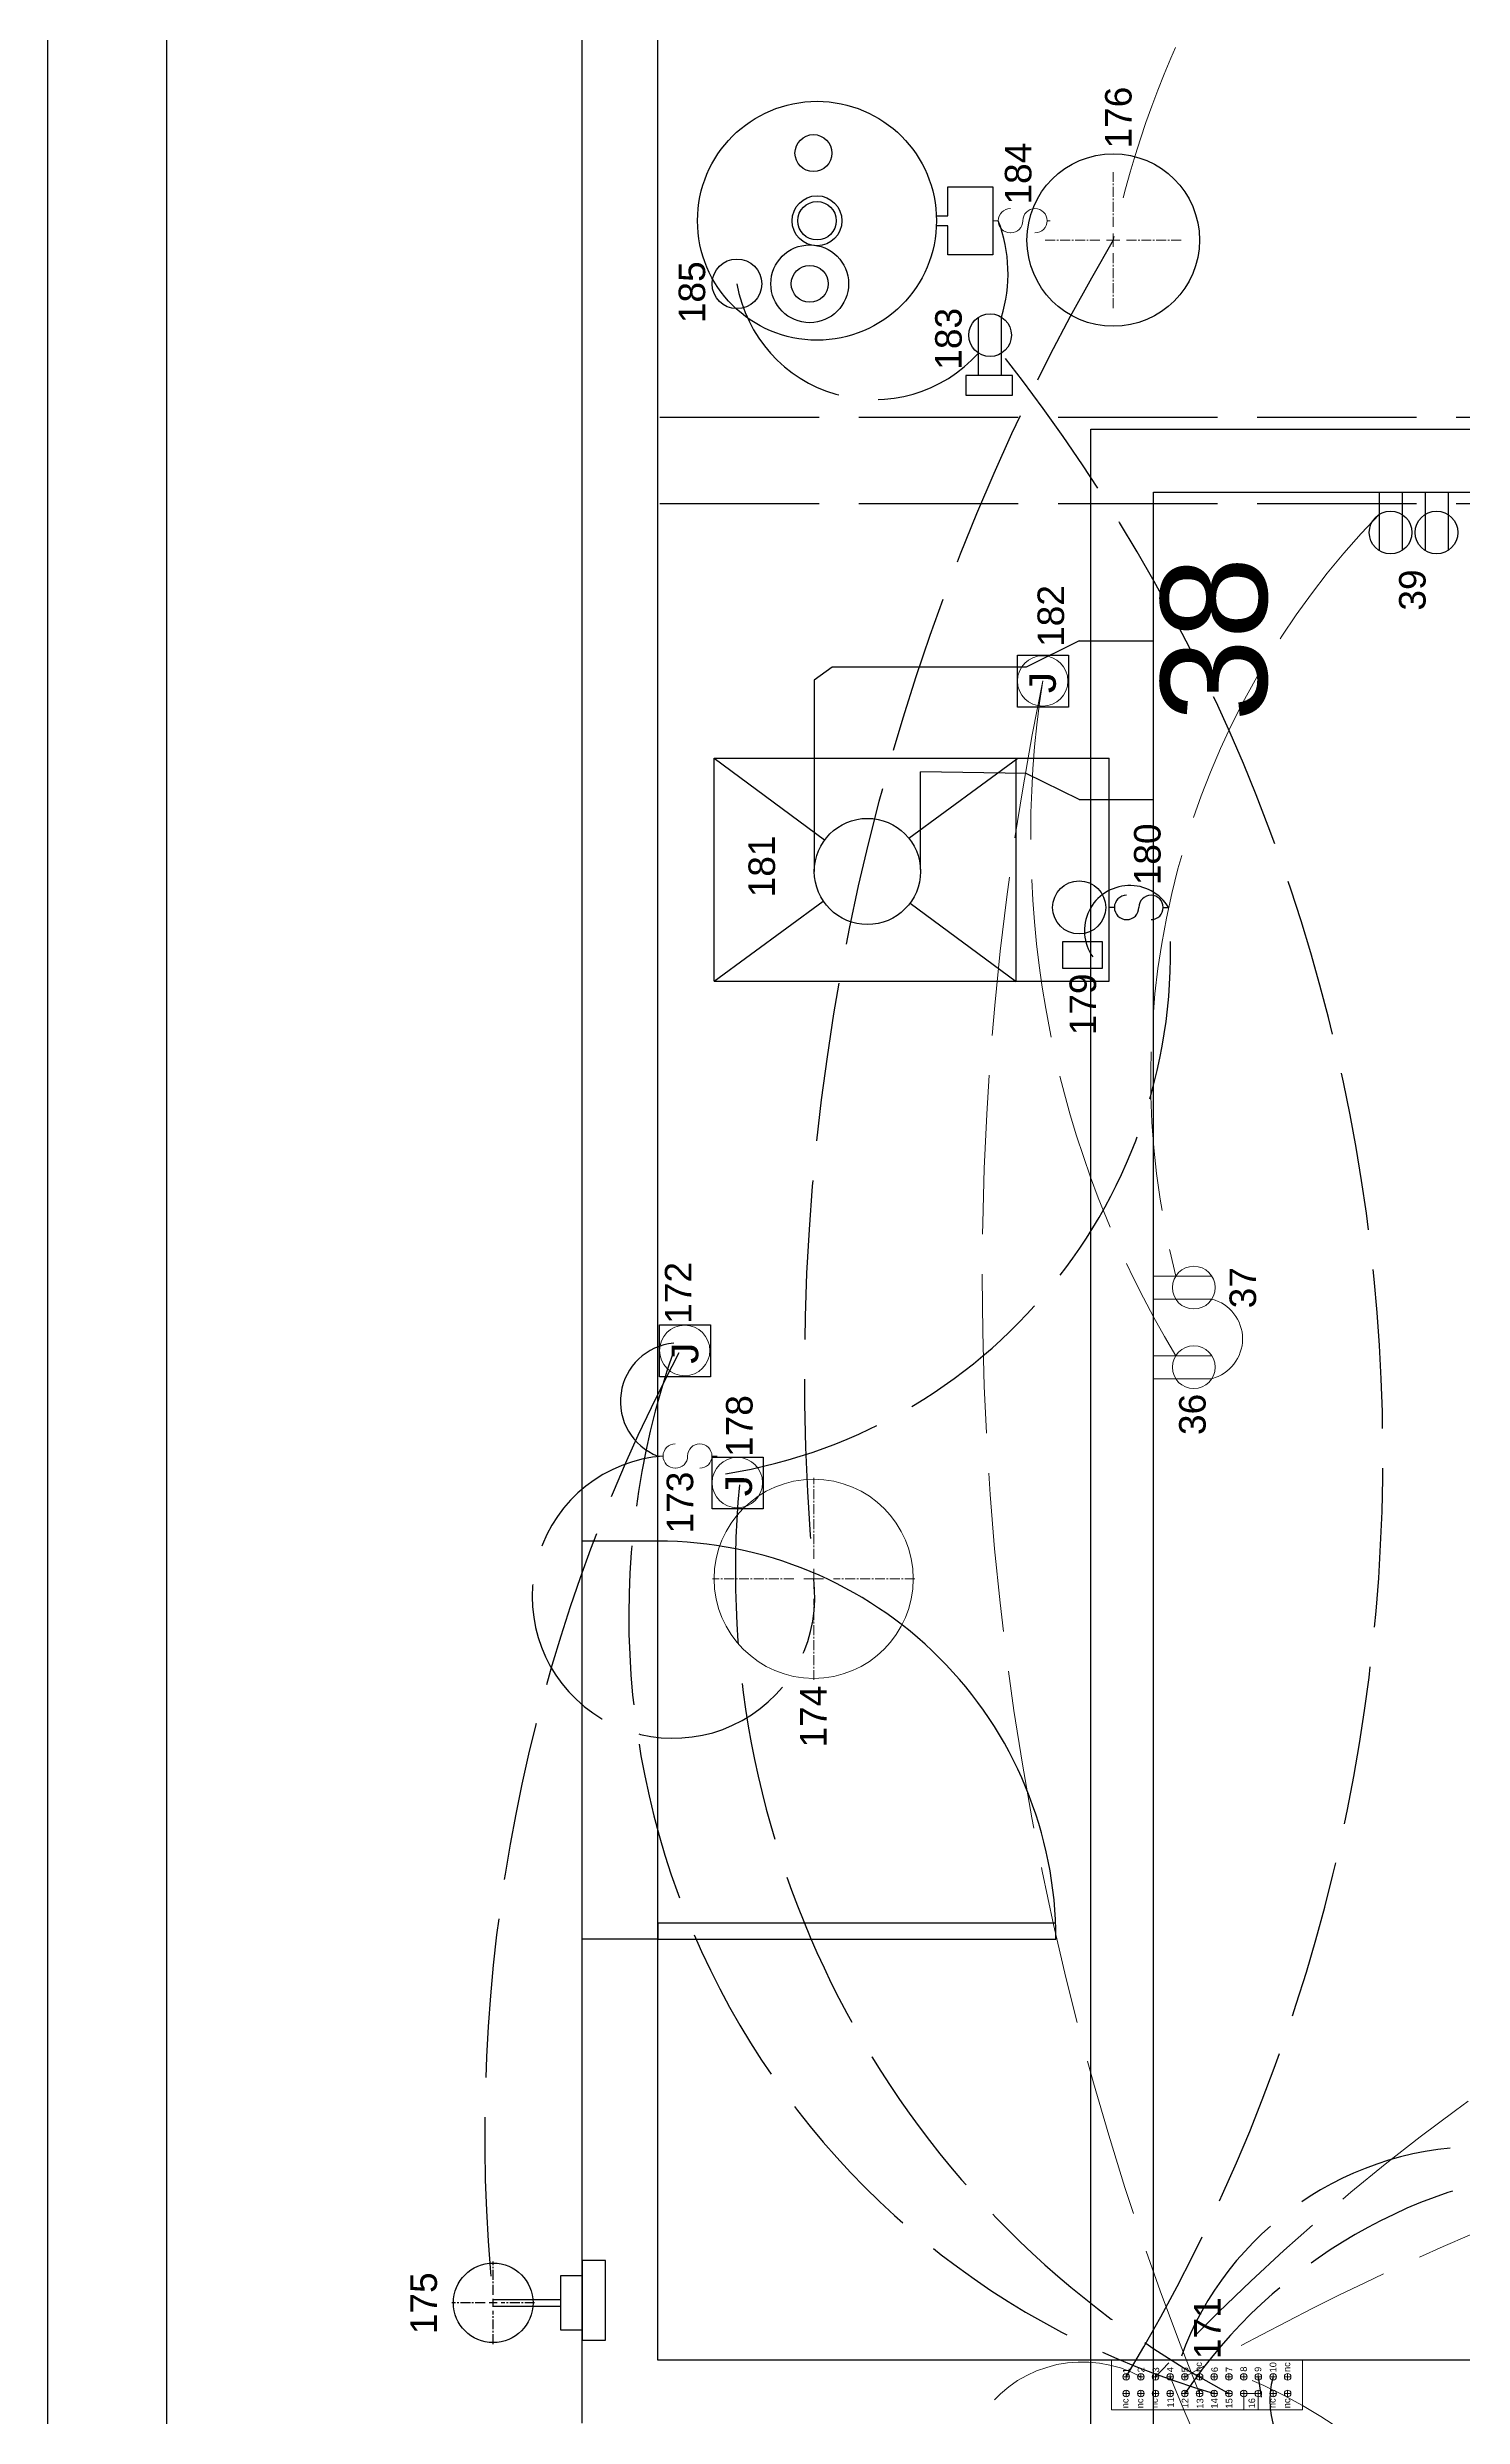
# Model space of a CAD drawing. Header units: inches. Extents: x 12 to 619, y -4 to 515.
# Drawn here: x 12.1 to 118.7, y 206.8 to 385.3 of the extents above; entities that cross this region are included whole.
import ezdxf

# ---------------------------------------------------------------- set-up
doc = ezdxf.new("R2010")
doc.units = ezdxf.units.IN
doc.header["$MEASUREMENT"] = 0
doc.linetypes.add('ACAD_ISO02W100', pattern=[15, 12, -3])
doc.linetypes.add('CENTER2', pattern=[1.125, 0.75, -0.125, 0.125, -0.125])
doc.layers.get('0').update_dxf_attribs({"color": 1, "lineweight": 9})
for name, color, linetype, lineweight in [('00-page-edge', 7, 'Continuous', 9), ('A101-Floorplan-1st-floor', 7, 'Continuous', 9), ('A201-Floorplan-2nd-floor', 3, 'Continuous', 9), ('E101-Electrical-1st-floor', 7, 'Continuous', 9), ('E201-Electrical-2nd-floor', 3, 'Continuous', 9)]:
    doc.layers.add(name, color=color, linetype=linetype, lineweight=lineweight)
doc.layers.get('0').off()
doc.styles.add('Reg', font='Courier New.ttf', dxfattribs={"height": 1})
doc.styles.add('Small', font='Arial.ttf', dxfattribs={"height": 0.5})
doc.styles.get("Standard").update_dxf_attribs({"font": 'Arial.ttf', "height": 2})

# ---------------------------------------------------------------- blocks, each defined once
blk = doc.blocks.new('garage-door-exit-to-trailer')
at = {"layer": 'A101-Floorplan-1st-floor', "lineweight": 30}
for p, q in [((0, 0), (0, -30)), ((1.25, 0), (0, 0)), ((1.25, 0), (1.25, -29.97))]:
    blk.add_line(p, q, dxfattribs=at)
blk.add_arc((0, 0), 30, 270, 0, dxfattribs=at)
blk = doc.blocks.new('L1-switch-173')
at = {"layer": 'E101-Electrical-1st-floor'}
for p, q in [((0, -0.41, -43), (0, 0, -43)), ((0, -4.08, -43), (0, -4.49, -43))]:
    blk.add_line(p, q, dxfattribs=at)
for centre, start, end in [((0, -1.32, -43), 0, 180), ((0, -1.34, -43), 180, 270), ((0, -3.17, -43), 180, 90)]:
    blk.add_arc(centre, 0.916, start, end, dxfattribs=at)
blk = doc.blocks.new('outdoor-led-175')
at = {"layer": 'E101-Electrical-1st-floor', "linetype": 'CENTER2', "lineweight": 30}
for p, q in [((0, 7.3, -104.62), (0, 9.82, -104.62)), ((-3.12, 6.7, -104.62), (-0.6, 6.7, -104.62)), ((0, 3.58, -104.62), (0, 6.1, -104.62)), ((0.6, 6.7, -104.62), (3.12, 6.7, -104.62))]:
    blk.add_line(p, q, dxfattribs=at)
at = {"layer": 'E101-Electrical-1st-floor', "linetype": 'Continuous', "lineweight": 30}
for p, q in [((-0.3, 6.7, -104.62), (0.3, 6.7, -104.62)), ((0, 6.4, -104.62), (0, 7, -104.62))]:
    blk.add_line(p, q, dxfattribs=at)
at = {"layer": 'E101-Electrical-1st-floor', "lineweight": 30}
for p, q in [((-0.25, 6.7, -104.62), (-0.25, 1.62, -104.62)), ((0.25, 6.7, -104.62), (0.25, 1.62, -104.62)), ((-2.82, 0, -104.62), (-2.82, -1.75, -104.62)), ((3.18, 0, -104.62), (-2.82, 0, -104.62)), ((-2.06, 0, -104.62), (-2.06, 1.62, -104.62)), ((-2.06, 1.62, -104.62), (2.06, 1.62, -104.62)), ((2.06, 0, -104.62), (-2.06, 0, -104.62)), ((2.06, 1.62, -104.62), (2.06, 0, -104.62)), ((3.18, -1.75, -104.62), (3.18, 0, -104.62)), ((-2.82, -1.75, -104.62), (3.18, -1.75, -104.62))]:
    blk.add_line(p, q, dxfattribs=at)
blk.add_circle((0, 6.7, -104.62), 3, dxfattribs=at)
blk = doc.blocks.new('L2-furnace-register-38-and-duct')
at = {"layer": 'A201-Floorplan-2nd-floor', "lineweight": 30}
for p, q in [((9, 25.55), (-5.42, 25.55)), ((9.97, 24.2), (9, 25.55)), ((9.97, 9.59), (9.97, 24.2)), ((-5.27, 17.56), (2.09, 17.56)), ((1.97, 9.59), (2.09, 17.56)), ((0, 5.61), (1.97, 9.59)), ((11.95, 5.61), (9.97, 9.59)), ((0, 5.61), (0, 0)), ((11.95, 5.61), (11.95, 0))]:
    blk.add_line(p, q, dxfattribs=at)
blk = doc.blocks.new('L2-duplex-36')
at = {"layer": 'E201-Electrical-2nd-floor'}
for p, q in [((0, 0, -15.25), (0, -4.39, -15.25)), ((1.73, 0, -15.25), (1.73, -4.38, -15.25))]:
    blk.add_line(p, q, dxfattribs=at)
blk.add_circle((0.86, -3.03, -15.25), 1.61, dxfattribs=at)
blk = doc.blocks.new('L2-duplex-37')
at = {"layer": 'E201-Electrical-2nd-floor'}
for p, q in [((0, 0, -15.25), (0, -4.39, -15.25)), ((1.73, 0, -15.25), (1.73, -4.38, -15.25))]:
    blk.add_line(p, q, dxfattribs=at)
blk.add_circle((0.86, -3.03, -15.25), 1.61, dxfattribs=at)
blk = doc.blocks.new('L2-duplex-39')
at = {"layer": 'E201-Electrical-2nd-floor', "lineweight": -3}
for p, q in [((0, 2.75, -15.75), (-4.39, 2.75, -15.75)), ((0, 1.02, -15.75), (-4.38, 1.02, -15.75)), ((0, -0.71, -15.75), (-4.39, -0.71, -15.75)), ((0, -2.44, -15.75), (-4.38, -2.44, -15.75))]:
    blk.add_line(p, q, dxfattribs=at)
for centre in [(-3.03, 1.89, -15.75), (-3.03, -1.57, -15.75)]:
    blk.add_circle(centre, 1.61, dxfattribs=at)
blk = doc.blocks.new('L1-ceiling-j-box-178')
at = {"layer": 'E101-Electrical-1st-floor', "lineweight": 30}
for p, q in [((-1.98, -1.95, -97.62), (-1.98, 1.9, -97.62)), ((-1.98, 1.9, -97.62), (0, 1.9, -97.62)), ((0, 1.9, -97.62), (1.93, 1.9, -97.62)), ((1.93, 1.9, -97.62), (1.93, -1.95, -97.62)), ((1.93, -1.95, -97.62), (-1.98, -1.95, -97.62))]:
    blk.add_line(p, q, dxfattribs=at)
at = {"layer": 'E101-Electrical-1st-floor'}
blk.add_circle((0, 0, -97.62), 1.9, dxfattribs=at)
at = {"layer": 'E101-Electrical-1st-floor', "lineweight": 5, "style": 'Reg'}
blk.add_text('J', height=2, dxfattribs=at).set_placement((-1.27, -1.1, -97.62))
blk = doc.blocks.new('L1-ceiling-j-box-172')
at = {"layer": 'E101-Electrical-1st-floor', "lineweight": 30}
for p, q in [((-1.98, -1.95, -98.88), (-1.98, 1.9, -98.88)), ((-1.98, 1.9, -98.88), (0, 1.9, -98.88)), ((0, 1.9, -98.88), (1.93, 1.9, -98.88)), ((1.93, 1.9, -98.88), (1.93, -1.95, -98.88)), ((1.93, -1.95, -98.88), (-1.98, -1.95, -98.88))]:
    blk.add_line(p, q, dxfattribs=at)
at = {"layer": 'E101-Electrical-1st-floor'}
blk.add_circle((0, 0, -98.88), 1.9, dxfattribs=at)
at = {"layer": 'E101-Electrical-1st-floor', "lineweight": 5, "style": 'Reg'}
blk.add_text('J', height=2, dxfattribs=at).set_placement((-1.24, -1.02, -98.88))
blk = doc.blocks.new('L1-j-box-182')
at = {"layer": 'E101-Electrical-1st-floor', "lineweight": 30}
for p, q in [((-1.98, -1.95, -100.38), (-1.98, 1.9, -100.38)), ((-1.98, 1.9, -100.38), (0, 1.9, -100.38)), ((0, 1.9, -100.38), (1.93, 1.9, -100.38)), ((1.93, 1.9, -100.38), (1.93, -1.95, -100.38)), ((1.93, -1.95, -100.38), (-1.98, -1.95, -100.38))]:
    blk.add_line(p, q, dxfattribs=at)
at = {"layer": 'E101-Electrical-1st-floor'}
blk.add_circle((0, 0, -100.38), 1.9, dxfattribs=at)
at = {"layer": 'E101-Electrical-1st-floor', "lineweight": 5, "style": 'Reg'}
blk.add_text('J', height=2, dxfattribs=at).set_placement((-1.16, -0.99, -100.38))
blk = doc.blocks.new('water-heater-switch')
at = {"layer": 'E101-Electrical-1st-floor'}
for p, q in [((0, -0.41), (0, 0)), ((0, -4.08), (0, -4.32))]:
    blk.add_line(p, q, dxfattribs=at)
for centre, start, end in [((0, -1.32), 0, 180), ((0, -1.34), 180, 270), ((0, -3.17), 180, 90)]:
    blk.add_arc(centre, 0.916, start, end, dxfattribs=at)
blk = doc.blocks.new('L1-water-heater-184')
at = {"layer": 'E101-Electrical-1st-floor', "lineweight": -3}
blk.add_lwpolyline([(0.37, -9), (0.37, -9.86), (2.56, -9.86), (2.56, -13.25), (-2.56, -13.25), (-2.56, -9.86), (-0.38, -9.86), (-0.38, -9)], dxfattribs=at)
for centre, radius in [((0, 0), 9), ((-4.75, 0.55), 2.93), ((-4.75, 0.55), 1.39), ((0, 0), 1.88), ((0, 0), 1.45), ((5.1, 0.27), 1.39)]:
    blk.add_circle(centre, radius, dxfattribs=at)
blk.add_blockref('water-heater-switch', (0, -13.25), dxfattribs=at)
blk = doc.blocks.new('L1-water-heater-184-reference')
at = {"layer": 'A101-Floorplan-1st-floor'}
for p, q in [((0, -13.66), (0, -13.25)), ((0, -17.33), (0, -17.57))]:
    blk.add_line(p, q, dxfattribs=at)
at = {"layer": 'A101-Floorplan-1st-floor', "lineweight": -3}
blk.add_lwpolyline([(0.37, -9), (0.37, -9.86), (2.56, -9.86), (2.56, -13.25), (-2.56, -13.25), (-2.56, -9.86), (-0.38, -9.86), (-0.38, -9)], dxfattribs=at)
for centre, radius in [((0, 0), 9), ((-4.75, 0.55), 2.93), ((-4.75, 0.55), 1.39), ((0, 0), 1.88), ((0, 0), 1.45), ((5.1, 0.27), 1.39)]:
    blk.add_circle(centre, radius, dxfattribs=at)
at = {"layer": 'A101-Floorplan-1st-floor'}
for centre, start, end in [((0, -14.57), 0, 180), ((0, -14.59), 180, 270), ((0, -16.42), 180, 90)]:
    blk.add_arc(centre, 0.916, start, end, dxfattribs=at)
blk = doc.blocks.new('L1-Furnace-181')
at = {"layer": 'E101-Electrical-1st-floor', "lineweight": -3, "elevation": -22.75}
blk.add_lwpolyline([(-4.59, -1.75), (-2.59, -1.75), (-2.59, 1.25), (-4.59, 1.25)], close=True, dxfattribs=at)
blk = doc.blocks.new('L1-furnace-181-reference')
at = {"layer": 'A101-Floorplan-1st-floor', "lineweight": -3}
for p, q in [((0, 29.75), (6.04, 21.52)), ((0, 29.75), (0, 0)), ((16.8, 29.75), (16.8, 0)), ((10.77, 15.08), (16.8, 6.87)), ((0, 0), (16.8, 0))]:
    blk.add_line(p, q, dxfattribs=at)
for points in [[(0, 29.75), (16.8, 29.75), (10.65, 21.42)], [(5.89, 14.99), (-0.01, 7), (16.8, 7)]]:
    blk.add_lwpolyline(points, dxfattribs=at)
for centre, radius in [((8.27, 18.2), 4), ((5.56, 2.25), 2)]:
    blk.add_circle(centre, radius, dxfattribs=at)
at = {"layer": 'A101-Floorplan-1st-floor', "lineweight": 5}
blk.add_blockref('L1-Furnace-181', (5.56, 2.25, 22.75), dxfattribs=at)
blk = doc.blocks.new('L1-ceiling-led-176')
at = {"layer": 'E101-Electrical-1st-floor', "linetype": 'CENTER2'}
for p, q in [((0, 1, -100.88), (0, 5.12, -100.88)), ((-5.12, 0, -100.88), (-1, 0, -100.88)), ((1, 0, -100.88), (5.12, 0, -100.88)), ((0, -5.12, -100.88), (0, -1, -100.88))]:
    blk.add_line(p, q, dxfattribs=at)
at = {"layer": 'E101-Electrical-1st-floor', "linetype": 'Continuous'}
for p, q in [((-0.5, 0, -100.88), (0.5, 0, -100.88)), ((0, -0.5, -100.88), (0, 0.5, -100.88))]:
    blk.add_line(p, q, dxfattribs=at)
blk = doc.blocks.new('L1-garage-ceiling-led-176')
at = {"layer": 'E101-Electrical-1st-floor', "lineweight": -3}
blk.add_circle((0, 0, -100.88), 6.5, dxfattribs=at)
at = {"lineweight": -3}
blk.add_blockref('L1-ceiling-led-176', (0, 0), dxfattribs=at)
blk = doc.blocks.new('*U309')
at = {"layer": 'E101-Electrical-1st-floor', "color": 0, "linetype": 'CENTER2', "transparency": 16777216}
for p, q in [((0, 1.5), (0, 7.62)), ((-7.62, 0), (-1.5, 0)), ((1.5, 0), (7.62, 0)), ((0, -7.62), (0, -1.5))]:
    blk.add_line(p, q, dxfattribs=at)
at = {"layer": 'E101-Electrical-1st-floor', "color": 0, "linetype": 'Continuous', "transparency": 16777216}
for p, q in [((-0.75, 0), (0.75, 0)), ((0, -0.75), (0, 0.75))]:
    blk.add_line(p, q, dxfattribs=at)
blk = doc.blocks.new('L1-garage-ceiling-led-174')
at = {"layer": 'E101-Electrical-1st-floor'}
blk.add_circle((0, 0, -98.88), 7.5, dxfattribs=at)
at = {"layer": 'E101-Electrical-1st-floor', "linetype": 'CENTER2'}
blk.add_blockref('*U309', (0, 0, -98.88), dxfattribs=at)
blk = doc.blocks.new('GE-125A-subpanel-171')
at = {"lineweight": 5}
for p, q in [((0, -14.38, -48.5), (0, 0, -48.5)), ((0, 0, -48.5), (3.75, 0, -48.5)), ((3.75, -15.19, -48.5), (3.75, 0.81, -48.5)), ((1, -1.11, -48.5), (1.5, -1.11, -48.5)), ((1.25, -1.36, -48.5), (1.25, -0.86, -48.5)), ((2.25, -1.11, -48.5), (2.75, -1.11, -48.5)), ((2.5, -1.36, -48.5), (2.5, -0.86, -48.5)), ((1, -2.21, -48.5), (1.5, -2.21, -48.5)), ((1, -3.32, -48.5), (1.5, -3.32, -48.5)), ((1.25, -2.46, -48.5), (1.25, -1.96, -48.5)), ((1.25, -3.57, -48.5), (1.25, -3.07, -48.5)), ((2.25, -2.21, -48.5), (2.75, -2.21, -48.5)), ((2.25, -3.32, -48.5), (2.75, -3.32, -48.5)), ((2.5, -2.46, -48.5), (2.5, -1.96, -48.5)), ((2.5, -3.57, -48.5), (2.5, -3.07, -48.5)), ((1, -4.42, -48.5), (1.5, -4.42, -48.5)), ((1.25, -4.67, -48.5), (1.25, -4.17, -48.5)), ((1.25, -5.78, -48.5), (1.25, -5.28, -48.5)), ((2.25, -4.42, -48.5), (2.75, -4.42, -48.5)), ((2.5, -4.67, -48.5), (2.5, -4.17, -48.5)), ((2.5, -5.78, -48.5), (2.5, -5.28, -48.5)), ((1, -5.53, -48.5), (1.5, -5.53, -48.5)), ((1, -6.64, -48.5), (1.5, -6.64, -48.5)), ((1.25, -6.89, -48.5), (1.25, -6.39, -48.5)), ((2.25, -5.53, -48.5), (2.75, -5.53, -48.5)), ((2.25, -6.64, -48.5), (2.75, -6.64, -48.5)), ((2.5, -6.89, -48.5), (2.5, -6.39, -48.5)), ((1, -7.74, -48.5), (1.5, -7.74, -48.5)), ((1, -8.85, -48.5), (1.5, -8.85, -48.5)), ((1.25, -7.99, -48.5), (1.25, -7.49, -48.5)), ((1.25, -9.1, -48.5), (1.25, -8.6, -48.5)), ((2.25, -7.74, -48.5), (2.75, -7.74, -48.5)), ((2.25, -8.85, -48.5), (2.75, -8.85, -48.5)), ((2.5, -7.99, -48.5), (2.5, -7.49, -48.5)), ((2.5, -9.1, -48.5), (2.5, -8.6, -48.5)), ((1.25, -9.96, -48.5), (0, -9.96, -48.5)), ((0, -9.96, -48.5), (0, -11.06, -48.5)), ((1, -9.96, -48.5), (1.5, -9.96, -48.5)), ((1.25, -10.21, -48.5), (1.25, -9.71, -48.5)), ((1.25, -11.06, -48.5), (1.25, -9.96, -48.5)), ((2.25, -9.96, -48.5), (2.75, -9.96, -48.5)), ((2.5, -10.21, -48.5), (2.5, -9.71, -48.5)), ((0, -11.06, -48.5), (1.25, -11.06, -48.5)), ((1, -11.06, -48.5), (1.5, -11.06, -48.5)), ((1, -12.17, -48.5), (1.5, -12.17, -48.5)), ((1.25, -11.31, -48.5), (1.25, -10.81, -48.5)), ((1.25, -12.42, -48.5), (1.25, -11.92, -48.5)), ((2.25, -11.06, -48.5), (2.75, -11.06, -48.5)), ((2.25, -12.17, -48.5), (2.75, -12.17, -48.5)), ((2.5, -11.31, -48.5), (2.5, -10.81, -48.5)), ((2.5, -12.42, -48.5), (2.5, -11.92, -48.5)), ((1, -13.27, -48.5), (1.5, -13.27, -48.5)), ((1.25, -13.52, -48.5), (1.25, -13.02, -48.5)), ((2.25, -13.27, -48.5), (2.75, -13.27, -48.5)), ((2.5, -13.52, -48.5), (2.5, -13.02, -48.5)), ((0, -14.38, -48.5), (3.75, -14.38, -48.5))]:
    blk.add_line(p, q, dxfattribs=at)
for centre in [(1.25, -1.11, -48.5), (2.5, -1.11, -48.5), (1.25, -2.21, -48.5), (1.25, -3.32, -48.5), (2.5, -2.21, -48.5), (2.5, -3.32, -48.5), (1.25, -4.42, -48.5), (1.25, -5.53, -48.5), (2.5, -4.42, -48.5), (2.5, -5.53, -48.5), (1.25, -6.64, -48.5), (2.5, -6.64, -48.5), (1.25, -7.74, -48.5), (1.25, -8.85, -48.5), (2.5, -7.74, -48.5), (2.5, -8.85, -48.5), (1.25, -9.96, -48.5), (2.5, -9.96, -48.5), (1.25, -11.06, -48.5), (1.25, -12.17, -48.5), (2.5, -11.06, -48.5), (2.5, -12.17, -48.5), (1.25, -13.27, -48.5), (2.5, -13.27, -48.5)]:
    blk.add_circle(centre, 0.25, dxfattribs=at)
at = {"lineweight": 5, "style": 'Small'}
for s, p in [('nc', (0.13, -1.28, -48.5)), ('1', (2.77, -1.36, -48.5)), ('nc', (0.13, -2.39, -48.5)), ('nc', (0.14, -3.49, -48.5)), ('3', (2.83, -3.59, -48.5)), ('2', (2.83, -2.47, -48.5)), ('12', (0.12, -5.79, -48.5)), ('11', (0.18, -4.7, -48.5)), ('4', (2.85, -4.67, -48.5)), ('5', (2.84, -5.79, -48.5)), ('13', (0.1, -6.92, -48.5)), ('nc', (2.87, -6.81, -48.5)), ('14', (0.11, -8, -48.5)), ('15', (0.11, -9.11, -48.5)), ('6', (2.85, -8.02, -48.5)), ('7', (2.86, -9.11, -48.5)), ('16', (0.12, -10.82, -48.5)), ('8', (2.88, -10.2, -48.5)), ('nc', (0.14, -12.36, -48.5)), ('10', (2.83, -12.42, -48.5)), ('9', (2.87, -11.28, -48.5)), ('nc', (0.13, -13.46, -48.5)), ('nc', (2.86, -13.46, -48.5))]:
    blk.add_text(s, height=0.5, dxfattribs=at).set_placement(p)
blk = doc.blocks.new('L1-182')
at = {"layer": 'E201-Electrical-2nd-floor', "lineweight": 30}
for p, q in [((-1.98, -1.95, -100.38), (-1.98, 1.9, -100.38)), ((-1.98, 1.9, -100.38), (0, 1.9, -100.38)), ((0, 1.9, -100.38), (1.93, 1.9, -100.38)), ((1.93, 1.9, -100.38), (1.93, -1.95, -100.38)), ((1.93, -1.95, -100.38), (-1.98, -1.95, -100.38))]:
    blk.add_line(p, q, dxfattribs=at)
at = {"layer": 'E201-Electrical-2nd-floor'}
blk.add_circle((0, 0, -100.38), 1.9, dxfattribs=at)
at = {"layer": 'E201-Electrical-2nd-floor', "lineweight": 5, "style": 'Reg'}
blk.add_text('J', height=2, dxfattribs=at).set_placement((-1.16, -0.99, -100.38))
blk = doc.blocks.new('subpanel-171')
at = {"layer": 'E201-Electrical-2nd-floor', "lineweight": 5}
for p, q in [((0, -14.38, -48.75), (0, 0, -48.75)), ((0, 0, -48.75), (3.75, 0, -48.75)), ((3.75, -15.19, -48.75), (3.75, 0.81, -48.75)), ((1, -1.11, -48.75), (1.5, -1.11, -48.75)), ((1.25, -1.36, -48.75), (1.25, -0.86, -48.75)), ((2.25, -1.11, -48.75), (2.75, -1.11, -48.75)), ((2.5, -1.36, -48.75), (2.5, -0.86, -48.75)), ((1, -2.21, -48.75), (1.5, -2.21, -48.75)), ((1, -3.32, -48.75), (1.5, -3.32, -48.75)), ((1.25, -2.46, -48.75), (1.25, -1.96, -48.75)), ((1.25, -3.57, -48.75), (1.25, -3.07, -48.75)), ((2.25, -2.21, -48.75), (2.75, -2.21, -48.75)), ((2.25, -3.32, -48.75), (2.75, -3.32, -48.75)), ((2.5, -2.46, -48.75), (2.5, -1.96, -48.75)), ((2.5, -3.57, -48.75), (2.5, -3.07, -48.75)), ((1, -4.42, -48.75), (1.5, -4.42, -48.75)), ((1.25, -4.67, -48.75), (1.25, -4.17, -48.75)), ((1.25, -5.78, -48.75), (1.25, -5.28, -48.75)), ((2.25, -4.42, -48.75), (2.75, -4.42, -48.75)), ((2.5, -4.67, -48.75), (2.5, -4.17, -48.75)), ((2.5, -5.78, -48.75), (2.5, -5.28, -48.75)), ((1, -5.53, -48.75), (1.5, -5.53, -48.75)), ((1, -6.64, -48.75), (1.5, -6.64, -48.75)), ((1.25, -6.89, -48.75), (1.25, -6.39, -48.75)), ((2.25, -5.53, -48.75), (2.75, -5.53, -48.75)), ((2.25, -6.64, -48.75), (2.75, -6.64, -48.75)), ((2.5, -6.89, -48.75), (2.5, -6.39, -48.75)), ((1, -7.74, -48.75), (1.5, -7.74, -48.75)), ((1, -8.85, -48.75), (1.5, -8.85, -48.75)), ((1.25, -7.99, -48.75), (1.25, -7.49, -48.75)), ((1.25, -9.1, -48.75), (1.25, -8.6, -48.75)), ((2.25, -7.74, -48.75), (2.75, -7.74, -48.75)), ((2.25, -8.85, -48.75), (2.75, -8.85, -48.75)), ((2.5, -7.99, -48.75), (2.5, -7.49, -48.75)), ((2.5, -9.1, -48.75), (2.5, -8.6, -48.75)), ((1.25, -9.96, -48.75), (0, -9.96, -48.75)), ((0, -9.96, -48.75), (0, -11.06, -48.75)), ((1, -9.96, -48.75), (1.5, -9.96, -48.75)), ((1.25, -10.21, -48.75), (1.25, -9.71, -48.75)), ((1.25, -11.06, -48.75), (1.25, -9.96, -48.75)), ((2.25, -9.96, -48.75), (2.75, -9.96, -48.75)), ((2.5, -10.21, -48.75), (2.5, -9.71, -48.75)), ((0, -11.06, -48.75), (1.25, -11.06, -48.75)), ((1, -11.06, -48.75), (1.5, -11.06, -48.75)), ((1, -12.17, -48.75), (1.5, -12.17, -48.75)), ((1.25, -11.31, -48.75), (1.25, -10.81, -48.75)), ((1.25, -12.42, -48.75), (1.25, -11.92, -48.75)), ((2.25, -11.06, -48.75), (2.75, -11.06, -48.75)), ((2.25, -12.17, -48.75), (2.75, -12.17, -48.75)), ((2.5, -11.31, -48.75), (2.5, -10.81, -48.75)), ((2.5, -12.42, -48.75), (2.5, -11.92, -48.75)), ((1, -13.27, -48.75), (1.5, -13.27, -48.75)), ((1.25, -13.52, -48.75), (1.25, -13.02, -48.75)), ((2.25, -13.27, -48.75), (2.75, -13.27, -48.75)), ((2.5, -13.52, -48.75), (2.5, -13.02, -48.75)), ((0, -14.38, -48.75), (3.75, -14.38, -48.75))]:
    blk.add_line(p, q, dxfattribs=at)
for centre in [(1.25, -1.11, -48.75), (2.5, -1.11, -48.75), (1.25, -2.21, -48.75), (1.25, -3.32, -48.75), (2.5, -2.21, -48.75), (2.5, -3.32, -48.75), (1.25, -4.42, -48.75), (1.25, -5.53, -48.75), (2.5, -4.42, -48.75), (2.5, -5.53, -48.75), (1.25, -6.64, -48.75), (2.5, -6.64, -48.75), (1.25, -7.74, -48.75), (1.25, -8.85, -48.75), (2.5, -7.74, -48.75), (2.5, -8.85, -48.75), (1.25, -9.96, -48.75), (2.5, -9.96, -48.75), (1.25, -11.06, -48.75), (1.25, -12.17, -48.75), (2.5, -11.06, -48.75), (2.5, -12.17, -48.75), (1.25, -13.27, -48.75), (2.5, -13.27, -48.75)]:
    blk.add_circle(centre, 0.25, dxfattribs=at)
at = {"layer": 'E201-Electrical-2nd-floor', "lineweight": 5, "style": 'Small'}
for s, p in [('nc', (0.13, -1.28, -48.75)), ('1', (2.77, -1.36, -48.75)), ('nc', (0.13, -2.39, -48.75)), ('nc', (0.14, -3.49, -48.75)), ('3', (2.83, -3.59, -48.75)), ('2', (2.83, -2.47, -48.75)), ('12', (0.12, -5.79, -48.75)), ('11', (0.18, -4.7, -48.75)), ('4', (2.85, -4.67, -48.75)), ('5', (2.84, -5.79, -48.75)), ('13', (0.1, -6.92, -48.75)), ('nc', (2.87, -6.81, -48.75)), ('14', (0.11, -8, -48.75)), ('15', (0.11, -9.11, -48.75)), ('6', (2.85, -8.02, -48.75)), ('7', (2.86, -9.11, -48.75)), ('16', (0.12, -10.82, -48.75)), ('8', (2.88, -10.2, -48.75)), ('nc', (0.14, -12.36, -48.75)), ('10', (2.83, -12.42, -48.75)), ('9', (2.87, -11.28, -48.75)), ('nc', (0.13, -13.46, -48.75)), ('nc', (2.86, -13.46, -48.75))]:
    blk.add_text(s, height=0.5, dxfattribs=at).set_placement(p)

msp = doc.modelspace()

# ---------------------------------------------------------------- linework, layer by layer
at = {"layer": '00-page-edge', "lineweight": -3}
for points in [[(12.0961, -4.0387), (619.3969, -4.0387), (619.3969, 515.3126), (12.0961, 515.3126)], [(565.3969, 4.9613), (21.0961, 4.9613), (21.0961, 506.3126), (565.3969, 506.3126)]]:
    msp.add_lwpolyline(points, close=True, dxfattribs=at)
at = {"layer": 'A101-Floorplan-1st-floor', "lineweight": -3}
for p, q in [((52.3788, 206.3187), (52.3788, 459.7508)), ((58.0663, 272.7821), (52.3788, 272.7821)), ((58.0663, 242.7861), (52.3788, 242.7861))]:
    msp.add_line(p, q, dxfattribs=at)
at = {"layer": 'A101-Floorplan-1st-floor', "linetype": 'ACAD_ISO02W100', "lineweight": -3}
for p, q in [((280.2225, 357.4437), (58.0663, 357.4437)), ((280.2225, 350.9437), (58.0663, 350.9437))]:
    msp.add_line(p, q, dxfattribs=at)
at = {"layer": 'A101-Floorplan-1st-floor', "lineweight": -3}
msp.add_lwpolyline([(278.3163, 349.8187), (315.0732, 349.8187), (315.0732, 211.0687), (58.0663, 211.0687), (58.0663, 454.2508), (280.2225, 454.2508), (280.2225, 349.8187)], dxfattribs=at)
msp.add_lwpolyline([(81.285, 359.1248), (84.785, 359.1248), (84.785, 360.6248), (81.285, 360.6248)], close=True, dxfattribs=at)
at = {"layer": 'A201-Floorplan-2nd-floor', "lineweight": -3}
for p, q in [((90.6912, 356.5673), (532.5022, 356.5673)), ((90.6913, 35.1678), (90.6912, 356.5673))]:
    msp.add_line(p, q, dxfattribs=at)
msp.add_lwpolyline([(221.7882, 173.9383), (221.7882, 40.0259), (95.4132, 39.9423), (95.4132, 351.8173), (390.6044, 351.8173), (390.6044, 242.7548), (453.452, 242.7548), (453.452, 218.2548), (439.8979, 218.2548), (439.8979, 152.5048), (404.5647, 152.5048), (404.5647, 173.9383), (221.7829, 173.9383)], dxfattribs=at)
at = {"layer": 'E101-Electrical-1st-floor', "lineweight": -3}
for p, q in [((82.2275, 360.6248), (82.2275, 365.0067)), ((83.958, 360.6248), (83.958, 365.0163)), ((92.4687, 320.5321), (92.0631, 320.5321)), ((96.1461, 320.5321), (96.5516, 320.5321))]:
    msp.add_line(p, q, dxfattribs=at)
for centre, radius in [((64.037, 367.5197), 1.8695), ((83.1002, 363.6571), 1.6072)]:
    msp.add_circle(centre, radius, dxfattribs=at)
at = {"layer": 'E101-Electrical-1st-floor', "linetype": 'ACAD_ISO02W100', "lineweight": 5}
for centre, radius, start, end in [((166.0939, 355.0526), 75.3823, 42.30169, 167.927514), ((306.5876, 292.6514), 224.0759, 168.428229, 202.039269), ((261.3988, 276.3777), 177.6642, 202.001676, 256.309967)]:
    msp.add_arc(centre, radius, start, end, dxfattribs=at)
at = {"layer": 'E101-Electrical-1st-floor', "linetype": 'ACAD_ISO02W100', "lineweight": -3}
for centre, radius, start, end in [((73.3645, 368.3041), 11.092, 342.757692, 20.969281), ((237.757, 285.3415), 168.6451, 149.545995, 185.238571), ((74.3884, 369.2974), 10.5029, 189.744974, 318.276908), ((-21.6617, 279.2596), 134.3535, 328.878659, 38.174422), ((93.6252, 318.7706), 3.4156, 31.046071, 215.126635), ((56.878, 317.1716), 39.8157, 279.115358, 4.841557), ((59.6766, 283.3059), 4.4163, 95.282505, 248.614551), ((170.8621, 228.1013), 125.8268, 152.097377, 185.797216), ((116.8174, 267.1278), 60.9284, 160.895981, 253.969216), ((59.2598, 268.5786), 10.6443, 94.245217, 7.368479), ((134.0844, 270.498), 70.1665, 174.658835, 241.958179), ((120.1123, 203.1035), 24.0677, 24.191976, 166.874866), ((130.1462, 186.7505), 39.0338, 42.192049, 146.016275), ((-67.633, 182.7549), 173.0723, 343.651088, 8.996427), ((111.0449, 208.0542), 6.8594, 165.093434, 243.280107)]:
    msp.add_arc(centre, radius, start, end, dxfattribs=at)
at = {"layer": 'E101-Electrical-1st-floor', "lineweight": -3}
for centre, start, end in [((93.3847, 320.5321), 90, 270), ((95.2301, 320.5321), 270, 180), ((93.3982, 320.5321), 270, 360)]:
    msp.add_arc(centre, 0.916, start, end, dxfattribs=at)
at = {"layer": 'E201-Electrical-2nd-floor', "linetype": 'ACAD_ISO02W100', "lineweight": 5}
for centre, radius, start, end in [((155.9152, 307.7938), 60.7111, 135.767258, 194.340648), ((306.5876, 292.6514), 224.0759, 168.428229, 202.039269), ((161.8634, 325.9437), 75.6999, 171.142345, 211.175797), ((99.0237, 288.0259), 3.1, 284.590809, 75.409191), ((214.6294, 98.4975), 162.9976, 348.783325, 136.924452), ((204.1322, 23.0294), 214.9445, 47.193865, 119.655992), ((90.0671, 201.7545), 9.1836, 61.41522, 305.601382), ((86.5638, 172.3107), 40.6383, 282.570972, 67.364571), ((261.3988, 276.3777), 177.6642, 202.001676, 256.309967)]:
    msp.add_arc(centre, radius, start, end, dxfattribs=at)

# ---------------------------------------------------------------- block references
at = {"lineweight": -3, "rotation": 89.99999999999999}
for name, p in [('L1-switch-173', (58.0663, 279.1937, 43)), ('garage-door-exit-to-trailer', (58.0663, 242.7861))]:
    msp.add_blockref(name, p, dxfattribs=at)
at = {"layer": 'A101-Floorplan-1st-floor', "lineweight": 5, "rotation": 89.99999999999999}
for name, p in [('L1-water-heater-184-reference', (70.0663, 372.2735)), ('L1-furnace-181-reference', (92.0631, 314.9748)), ('GE-125A-subpanel-171', (92.2488, 207.3187, 48.5))]:
    msp.add_blockref(name, p, dxfattribs=at)
at = {"layer": 'A201-Floorplan-2nd-floor', "lineweight": -3, "rotation": 89.99999999999999}
msp.add_blockref('L2-furnace-register-38-and-duct', (95.4132, 328.6624), dxfattribs=at)
at = {"layer": 'E101-Electrical-1st-floor', "lineweight": 5, "rotation": 89.99999999999999}
for name, p in [('L1-water-heater-184', (70.0663, 372.2735)), ('L1-garage-ceiling-led-176', (92.3788, 370.8187, 100.875)), ('L1-j-box-182', (87.0663, 337.6, 100.375)), ('L1-ceiling-j-box-172', (60.1021, 287.1492, 98.875)), ('L1-ceiling-j-box-178', (64.0663, 277.1937, 97.625)), ('L1-garage-ceiling-led-174', (69.8163, 269.9437, 98.875))]:
    msp.add_blockref(name, p, dxfattribs=at)
at = {"layer": 'E101-Electrical-1st-floor', "lineweight": -3, "rotation": 89.99999999999999}
msp.add_blockref('outdoor-led-175', (52.3788, 215.3918, 104.625), dxfattribs=at)
at = {"layer": 'E201-Electrical-2nd-floor', "lineweight": 5, "rotation": 89.99999999999999}
for name, p in [('L2-duplex-39', (115.1632, 351.8173, 15.75)), ('L1-182', (87.0663, 337.6, 100.375)), ('L2-duplex-37', (95.4132, 291.0259, 15.25)), ('L2-duplex-36', (95.4132, 285.0259, 15.25)), ('subpanel-171', (92.2488, 207.3187, 48.75))]:
    msp.add_blockref(name, p, dxfattribs=at)

# ---------------------------------------------------------------- texts
at = {"layer": 'A101-Floorplan-1st-floor', "lineweight": 5}
msp.add_text('181', height=2, rotation=90, dxfattribs=at).set_placement((66.9054, 321.2919))
at = {"layer": 'A201-Floorplan-2nd-floor', "lineweight": -3, "insert": (95.9573, 334.532), "char_height": 8, "attachment_point": 1, "rotation": 90}
msp.add_mtext('38', dxfattribs=at)
at = {"layer": 'E101-Electrical-1st-floor', "lineweight": 5}
for s, p in [('176', (93.7622, 377.7129)), ('184', (86.2164, 373.4914)), ('185', (61.6434, 364.5532)), ('183', (80.9662, 361.047)), ('182', (88.6769, 340.1607)), ('180', (95.9463, 322.2021)), ('179', (91.0875, 310.897)), ('172', (60.6074, 289.1599)), ('178', (65.2126, 279.1257)), ('173', (60.7419, 273.3598)), ('174', (70.7858, 257.2287)), ('175', (41.4401, 213.0265)), ('171', (100.4657, 211.1469))]:
    msp.add_text(s, height=2, rotation=90, dxfattribs=at).set_placement(p)
at = {"layer": 'E201-Electrical-2nd-floor', "lineweight": 5}
for s, p in [('182', (88.6769, 340.1607)), ('39', (115.9102, 342.8954)), ('37', (103.1386, 290.3244)), ('36', (99.3407, 280.7786))]:
    msp.add_text(s, height=2, rotation=90, dxfattribs=at).set_placement(p)

doc.saveas('drawing.dxf')
